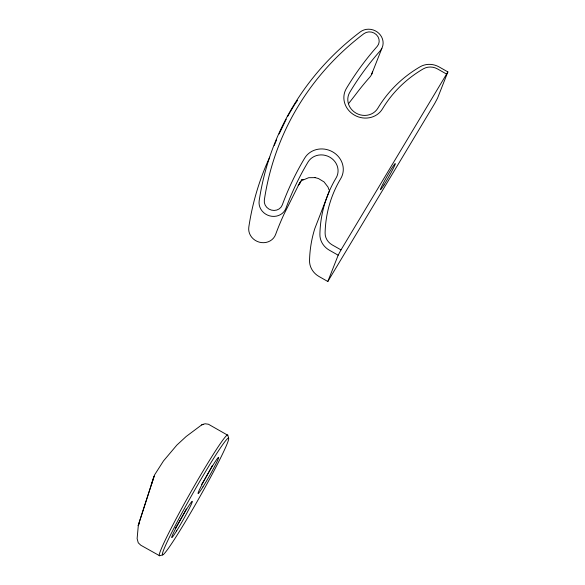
<?xml version="1.0" encoding="UTF-8"?>
<svg xmlns="http://www.w3.org/2000/svg" width="585" height="585" viewBox="0 0 585 585"><rect width="100%" height="100%" fill="white"/><g stroke="black" fill="none" stroke-linecap="round" stroke-linejoin="round"><path stroke-width="0.88" d="M153.943 476.556L138.192 525.659L138.755 524.138L138.389 525.14M153.314 478.567L151.274 484.928M227.455 435.072L208.384 424.213L205.028 423.767L201.657 424.915L186.184 436.476L176.824 445.126L163.486 460.936L154.623 474.83L138.374 524.847L137.117 538.595L138.25 542.8L140.795 545.227L159.603 555.75L162.798 554.858M153.387 478.135L154.045 476.168M371.519 74.602L381.881 48.306M329.348 191.083L314.803 228.596A133.592 123.42 21.5 0 0 309.538 260.544A18.464 17.053 21.5 0 0 319.03 276.515L327.812 281.495L338.174 255.199L341.011 249.89L447.883 71.911L439.101 66.939A18.464 17.053 21.5 0 0 420.147 66.77A133.585 123.42 21.5 0 0 377.8 108.284A16.153 14.925 21.5 0 1 356.089 113.161A16.153 14.925 21.5 0 1 349.742 92.379A320.558 296.156 21.5 0 1 380.104 50.939A13.967 12.907 21.5 0 0 378.904 33.374A13.967 12.907 21.5 0 0 360.301 31.89A299.995 277.158 21.5 0 0 259.162 200.852A13.974 12.907 21.5 0 0 269.663 215.872A13.974 12.907 21.5 0 0 285.955 208.223A321.128 296.683 21.5 0 1 308.046 162.03A16.153 14.925 21.5 0 1 329.757 157.153A16.153 14.925 21.5 0 1 336.112 177.935A133.592 123.42 21.5 0 0 319.893 234.256A18.464 17.053 21.5 0 0 329.392 250.226L338.174 255.199M447.883 71.911L437.529 98.207L434.684 103.516L327.812 281.495M274.248 145.424L276.537 139.903M279.133 133.972L286.219 119.238M287.886 116.13L289.129 113.804M298.738 184.728L284.113 214A321.128 296.683 21.5 0 0 275.601 234.512A13.974 12.907 21.5 0 1 259.309 242.168A13.974 12.907 21.5 0 1 248.808 227.148A299.995 277.158 21.5 0 1 269.714 157.16M289.546 113.088L294.365 105.037M138.565 524.635L139.471 523.173M294.833 104.284L297.553 100.298M348.492 103.721L355.643 94.507A320.558 296.156 21.5 0 1 369.742 77.235A13.967 12.907 21.5 0 0 372.543 71.597M302.84 180.129L308.69 177.701L315.213 177.635L314.832 177.533L318.401 178.513L324.039 181.906L327.973 187.024L329.092 189.986M201.657 424.915L203.222 424.227M446.34 73.937L437.558 68.957A13.843 12.79 21.5 0 0 423.335 68.84A128.971 119.15 21.5 0 0 382.458 108.912A20.767 19.188 21.5 0 1 354.547 115.186A20.767 19.188 21.5 0 1 346.378 88.467A325.172 300.419 21.5 0 1 377.179 46.427A9.353 8.643 21.5 0 0 376.374 34.669A9.353 8.643 21.5 0 0 363.921 33.674A295.374 272.895 21.5 0 0 264.332 200.041A9.353 8.643 21.5 0 0 271.367 210.095A9.353 8.643 21.5 0 0 282.277 204.969A325.743 300.946 21.5 0 1 304.69 158.111A20.767 19.188 21.5 0 1 332.602 151.844A20.767 19.188 21.5 0 1 340.762 178.564A128.971 119.157 21.5 0 0 325.106 232.94A13.843 12.79 21.5 0 0 332.229 244.918L341.011 249.89M228.611 438.238A67.041 3.883 -60.5 0 0 176.231 523.765A67.041 3.883 -60.5 0 0 181.76 527.641A67.041 3.883 -60.5 0 0 228.611 438.238L227.901 435.503A69.344 4.015 -60.5 0 0 190.534 492.548A69.344 4.015 -60.5 0 0 159.603 555.75M186.308 508.906A18.464 1.068 -60.5 0 1 175.229 528.46M212.289 465.609A18.464 1.068 -60.5 0 1 201.562 484.475M301.772 180.1L299.374 183.266L302.131 179.69L301.772 180.1M302.226 179.77L302.906 179.427L302.226 179.77M299.235 183.982L298.204 185.496L300.419 182.388L298.942 184.429L299.235 183.982M383.972 184.948A14.998 0.87 -60.5 0 0 395.284 163.815A14.998 0.87 -60.5 0 0 384.294 181.35A14.998 0.87 -60.5 0 0 383.972 184.948M176.641 530.866A20.767 1.199 -60.5 0 0 192.304 501.608A20.767 1.199 -60.5 0 0 177.087 525.886A20.767 1.199 -60.5 0 0 176.641 530.866M202.973 486.874A20.767 1.199 -60.5 0 0 218.629 457.616A20.767 1.199 -60.5 0 0 203.419 481.901A20.767 1.199 -60.5 0 0 202.973 486.874"/></g></svg>
